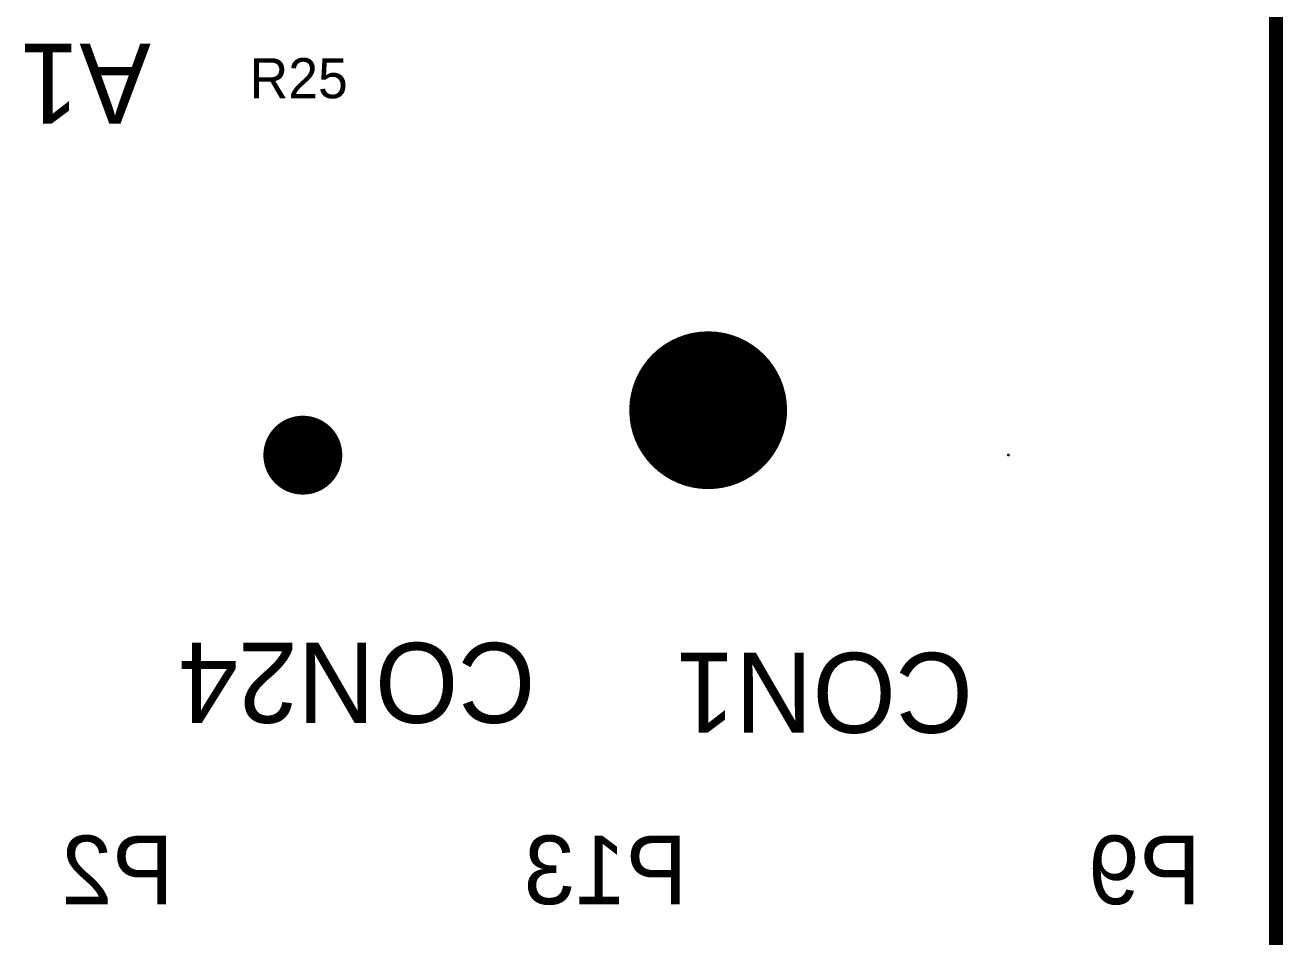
# Model space of a CAD drawing. Extents: x 11.69 to 17.18, y 4.05 to 12.26.
# Drawn here: x 16.077 to 17.177, y 5.645 to 6.443 of the extents above; entities that cross this region are included whole.
import ezdxf

# ---------------------------------------------------------------- set-up
doc = ezdxf.new("R2010")
doc.units = 0
for name, color, linetype in [('BOTTOMLAYER', 5, 'CONTINUOUS'), ('BOTTOMOVERLAY', 54, 'CONTINUOUS'), ('BOTTOMSOLDER', 6, 'CONTINUOUS'), ('MECHANICAL1', 6, 'CONTINUOUS'), ('MECHANICAL10', 56, 'CONTINUOUS'), ('MECHANICAL15', 56, 'CONTINUOUS'), ('MECHANICAL6', 56, 'CONTINUOUS'), ('TOPLAYER', 1, 'CONTINUOUS'), ('TOPSOLDER', 216, 'CONTINUOUS')]:
    doc.layers.add(name, color=color, linetype=linetype)

msp = doc.modelspace()

# ---------------------------------------------------------------- linework, layer by layer
at = {"layer": 'BOTTOMLAYER'}
for points, const_width in [([(16.6419, 6.106, 1), (16.7069, 6.106, 1)], 0.065), ([(16.3048, 6.0667, 1), (16.3353, 6.0667, 1)], 0.0305)]:
    msp.add_lwpolyline(points, format="xyb", close=True, dxfattribs=dict(at, const_width=const_width))
at = {"layer": 'BOTTOMSOLDER'}
for points, const_width in [([(16.6399, 6.106, 1), (16.7089, 6.106, 1)], 0.069), ([(16.3028, 6.0667, 1), (16.3373, 6.0667, 1)], 0.0345)]:
    msp.add_lwpolyline(points, format="xyb", close=True, dxfattribs=dict(at, const_width=const_width))
at = {"layer": 'MECHANICAL1', "const_width": 0.012}
msp.add_lwpolyline([(17.1708, 4.126), (17.1708, 12.185)], dxfattribs=at)
at = {"layer": 'MECHANICAL6', "const_width": 0.00125}
msp.add_lwpolyline([(16.9363, 6.0668, 1), (16.9375, 6.0668, 1)], format="xyb", close=True, dxfattribs=at)
at = {"layer": 'TOPLAYER'}
for points, const_width in [([(16.6419, 6.106, 1), (16.7069, 6.106, 1)], 0.065), ([(16.3048, 6.0667, 1), (16.3353, 6.0667, 1)], 0.0305)]:
    msp.add_lwpolyline(points, format="xyb", close=True, dxfattribs=dict(at, const_width=const_width))
at = {"layer": 'TOPSOLDER'}
for points, const_width in [([(16.6399, 6.106, 1), (16.7089, 6.106, 1)], 0.069), ([(16.3028, 6.0667, 1), (16.3373, 6.0667, 1)], 0.0345)]:
    msp.add_lwpolyline(points, format="xyb", close=True, dxfattribs=dict(at, const_width=const_width))

# ---------------------------------------------------------------- texts
at = {"layer": 'BOTTOMOVERLAY', "text_generation_flag": 2}
for s, p in [('P2', (16.207, 5.674)), ('P13', (16.656, 5.674)), ('P9', (17.105, 5.674))]:
    msp.add_text(s, height=0.06, rotation=360, dxfattribs=at).set_placement(p)
at = {"layer": 'MECHANICAL10'}
msp.add_text('R25', height=0.035, rotation=360, dxfattribs=at).set_placement((16.2735, 6.3789))
at = {"layer": 'MECHANICAL15'}
for s, p in [('A1', (16.1872, 6.4267)), ('CON24', (16.5235, 5.9026)), ('CON1', (16.906, 5.8939))]:
    msp.add_text(s, height=0.07, rotation=180, dxfattribs=at).set_placement(p)

doc.saveas('drawing.dxf')
